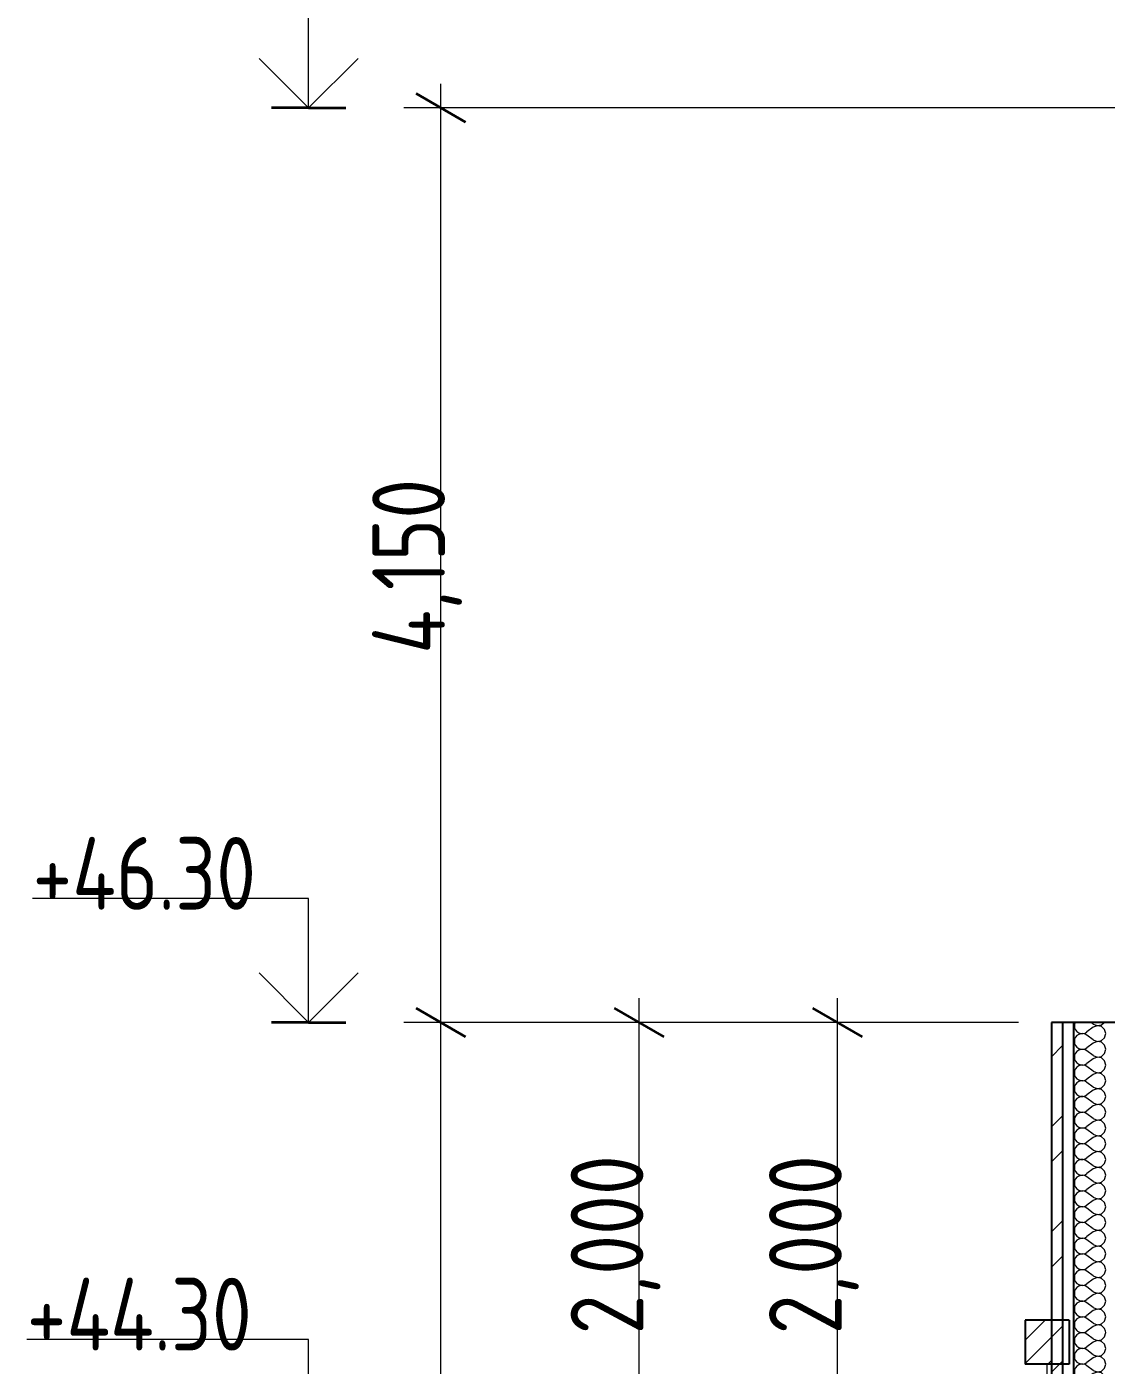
# Model space of a CAD drawing. Header units: millimetres. Extents: x 18162 to 7085488, y 72188 to 247925.
# Drawn here: x 4239113 to 4244011, y 149498 to 155571 of the extents above; entities that cross this region are included whole.
import ezdxf

# ---------------------------------------------------------------- set-up
doc = ezdxf.new("R2010")
doc.units = ezdxf.units.MM
doc.header["$MEASUREMENT"] = 0
doc.layers.add('Structural - Bearing', color=7, linetype='Continuous')
doc.styles.add('GENERATED_STYLE_3', font='', dxfattribs={"width": 0.8})
doc.styles.get('GENERATED_STYLE_3').set_extended_font_data('ISOCPEUR MON')
doc.dimstyles.new('GENERATED_STYLE__12', dxfattribs={"dimtxt": 330.000007, "dimasz": 171, "dimexe": 0.18, "dimexo": 150, "dimgap": 0, "dimtad": 1, "dimdec": 0, "dimzin": 0, "dimdsep": 46, "dimtxsty": 'GENERATED_STYLE_3', "dimblk": 'ARROWHEAD_2', "dimblk1": 'ARROWHEAD_2', "dimblk2": 'ARROWHEAD_2', "dimcen": 0.09, "dimclrd": 13, "dimclre": 13, "dimclrt": 13, "dimadec": 0, "dimazin": 0, "dimtfac": 1, "dimtdec": 4, "dimtmove": 0, "dimatfit": 3, "dimfxl": 1, "dimtolj": 1, "dimtzin": 0, "dimarcsym": 0})
pattern_1 = [(45, (4294986.58, 104752.7), (-238.6485, 238.6485), []), (45, (4294907.03, 104832.26), (-238.6485, 238.6485), [])]

# ---------------------------------------------------------------- blocks, each defined once
blk = doc.blocks.new('*X1431', base_point=(4294986.6, 104752.7))
at = {"layer": 'Structural - Bearing', "color": 7, "linetype": 'Continuous', "lineweight": 9}
for p, q in [((4243881.5, 149652.7), (4243886.4, 149649.3)), ((4243886.4, 149649.3), (4243895.7, 149646.2)), ((4243905.6, 149645.7), (4243915.2, 149647.9)), ((4243915.2, 149647.9), (4243923.8, 149652.7)), ((4244009.5, 149645.6), (4244007.5, 149652.7)), ((4243868, 149619.6), (4243866.7, 149609.8)), ((4243866.7, 149609.8), (4243868, 149600.1)), ((4243872, 149628.6), (4243868, 149619.6)), ((4243868, 149600.1), (4243872, 149591.1)), ((4243878.3, 149636.2), (4243872, 149628.6)), ((4243872, 149591.1), (4243878.3, 149583.5)), ((4243886.4, 149641.8), (4243878.3, 149636.2)), ((4243895.7, 149644.9), (4243886.4, 149641.8)), ((4243895.7, 149646.2), (4243905.6, 149645.7)), ((4243905.6, 149645.4), (4243895.7, 149644.9)), ((4243915.2, 149643.2), (4243905.6, 149645.4)), ((4243923.8, 149638.4), (4243915.2, 149643.2)), ((4243952.4, 149617), (4243923.8, 149638.4)), ((4243952.4, 149602.7), (4243923.8, 149581.3)), ((4243952.4, 149617), (4243970.6, 149610)), ((4243970.6, 149609.7), (4243952.4, 149602.7)), ((4243970.6, 149610), (4243989.8, 149613.6)), ((4243989.8, 149606.1), (4243970.6, 149609.7)), ((4243989.8, 149613.6), (4244004.2, 149626.8)), ((4244004.2, 149592.9), (4243989.8, 149606.1)), ((4244004.2, 149626.8), (4244009.5, 149645.6)), ((4244009.5, 149574.1), (4244004.2, 149592.9)), ((4243868, 149548.2), (4243866.7, 149538.4)), ((4243866.7, 149538.4), (4243868, 149528.7)), ((4243872, 149557.2), (4243868, 149548.2)), ((4243868, 149528.7), (4243872, 149519.6)), ((4243878.3, 149564.8), (4243872, 149557.2)), ((4243878.3, 149583.5), (4243886.4, 149577.9)), ((4243886.4, 149570.4), (4243878.3, 149564.8)), ((4243886.4, 149577.9), (4243895.7, 149574.8)), ((4243895.7, 149573.5), (4243886.4, 149570.4)), ((4243895.7, 149574.8), (4243905.6, 149574.3)), ((4243905.6, 149574), (4243895.7, 149573.5)), ((4243905.6, 149574.3), (4243915.2, 149576.5)), ((4243915.2, 149571.8), (4243905.6, 149574)), ((4243915.2, 149576.5), (4243923.8, 149581.3)), ((4243923.8, 149567), (4243915.2, 149571.8)), ((4243952.4, 149545.6), (4243923.8, 149567)), ((4243952.4, 149531.3), (4243923.8, 149509.8)), ((4243952.4, 149545.6), (4243970.6, 149538.6)), ((4243970.6, 149538.3), (4243952.4, 149531.3)), ((4243970.6, 149538.6), (4243989.8, 149542.2)), ((4243989.8, 149534.6), (4243970.6, 149538.3)), ((4243989.8, 149542.2), (4244004.2, 149555.4)), ((4244004.2, 149521.5), (4243989.8, 149534.6)), ((4244004.2, 149555.4), (4244009.5, 149574.1)), ((4243868, 149476.8), (4243866.7, 149467)), ((4243866.7, 149467), (4243868, 149457.2)), ((4243872, 149485.8), (4243868, 149476.8)), ((4243872, 149519.6), (4243878.3, 149512.1)), ((4243878.3, 149493.4), (4243872, 149485.8)), ((4243878.3, 149512.1), (4243886.4, 149506.5)), ((4243886.4, 149498.9), (4243878.3, 149493.4)), ((4243886.4, 149506.5), (4243895.7, 149503.3)), ((4243895.7, 149502.1), (4243886.4, 149498.9)), ((4243895.7, 149503.3), (4243905.6, 149502.8)), ((4243905.6, 149502.6), (4243895.7, 149502.1)), ((4243905.6, 149502.8), (4243915.2, 149505.1)), ((4243915.2, 149500.3), (4243905.6, 149502.6)), ((4243915.2, 149505.1), (4243923.8, 149509.8)), ((4243923.8, 149495.6), (4243915.2, 149500.3)), ((4243952.4, 149474.1), (4243923.8, 149495.6)), ((4243952.4, 149474.1), (4243970.6, 149467.1)), ((4243970.6, 149466.8), (4243952.4, 149459.8)), ((4243970.6, 149467.1), (4243989.8, 149470.8)), ((4243989.8, 149463.2), (4243970.6, 149466.8)), ((4243989.8, 149470.8), (4244004.2, 149483.9)), ((4244009.5, 149502.7), (4244004.2, 149521.5)), ((4244004.2, 149483.9), (4244009.5, 149502.7)), ((4243868, 149405.3), (4243866.7, 149395.6)), ((4243868, 149457.2), (4243872, 149448.2)), ((4243872, 149414.3), (4243868, 149405.3)), ((4243872, 149448.2), (4243878.3, 149440.6)), ((4243878.3, 149421.9), (4243872, 149414.3)), ((4243878.3, 149440.6), (4243886.4, 149435)), ((4243886.4, 149427.5), (4243878.3, 149421.9)), ((4243886.4, 149435), (4243895.7, 149431.9)), ((4243895.7, 149430.7), (4243886.4, 149427.5)), ((4243895.7, 149431.9), (4243905.6, 149431.4)), ((4243905.6, 149431.1), (4243895.7, 149430.7)), ((4243905.6, 149431.4), (4243915.2, 149433.7)), ((4243915.2, 149428.9), (4243905.6, 149431.1)), ((4243915.2, 149433.7), (4243923.8, 149438.4)), ((4243923.8, 149424.1), (4243915.2, 149428.9)), ((4243952.4, 149459.8), (4243923.8, 149438.4)), ((4243952.4, 149402.7), (4243923.8, 149424.1)), ((4244004.2, 149450.1), (4243989.8, 149463.2)), ((4243989.8, 149399.3), (4244004.2, 149412.5)), ((4244009.5, 149431.3), (4244004.2, 149450.1)), ((4244004.2, 149412.5), (4244009.5, 149431.3)), ((4243866.7, 149395.6), (4243868, 149385.8)), ((4243868, 149385.8), (4243872, 149376.8)), ((4243872, 149376.8), (4243878.3, 149369.2)), ((4243878.3, 149350.5), (4243872, 149342.9)), ((4243878.3, 149369.2), (4243886.4, 149363.6)), ((4243886.4, 149356.1), (4243878.3, 149350.5)), ((4243886.4, 149363.6), (4243895.7, 149360.5)), ((4243895.7, 149359.2), (4243886.4, 149356.1)), ((4243895.7, 149360.5), (4243905.6, 149360)), ((4243905.6, 149359.7), (4243895.7, 149359.2)), ((4243905.6, 149360), (4243915.2, 149362.2)), ((4243915.2, 149357.5), (4243905.6, 149359.7)), ((4243915.2, 149362.2), (4243923.8, 149367)), ((4243923.8, 149352.7), (4243915.2, 149357.5)), ((4243952.4, 149388.4), (4243923.8, 149367)), ((4243952.4, 149331.3), (4243923.8, 149352.7)), ((4243952.4, 149402.7), (4243970.6, 149395.7)), ((4243970.6, 149395.4), (4243952.4, 149388.4)), ((4243970.6, 149395.7), (4243989.8, 149399.3)), ((4243989.8, 149391.8), (4243970.6, 149395.4)), ((4244004.2, 149378.6), (4243989.8, 149391.8)), ((4244009.5, 149359.8), (4244004.2, 149378.6)), ((4244004.2, 149341.1), (4244009.5, 149359.8)), ((4243868, 149333.9), (4243866.7, 149324.1)), ((4243866.7, 149324.1), (4243868, 149314.4)), ((4243872, 149342.9), (4243868, 149333.9)), ((4243868, 149314.4), (4243872, 149305.4)), ((4243872, 149305.4), (4243878.3, 149297.8)), ((4243878.3, 149297.8), (4243886.4, 149292.2)), ((4243886.4, 149284.6), (4243878.3, 149279.1)), ((4243886.4, 149292.2), (4243895.7, 149289)), ((4243895.7, 149287.8), (4243886.4, 149284.6)), ((4243895.7, 149289), (4243905.6, 149288.6)), ((4243905.6, 149288.3), (4243895.7, 149287.8)), ((4243905.6, 149288.6), (4243915.2, 149290.8)), ((4243915.2, 149286), (4243905.6, 149288.3)), ((4243915.2, 149290.8), (4243923.8, 149295.6)), ((4243923.8, 149281.3), (4243915.2, 149286)), ((4243952.4, 149317), (4243923.8, 149295.6)), ((4243952.4, 149331.3), (4243970.6, 149324.3)), ((4243970.6, 149324), (4243952.4, 149317)), ((4243970.6, 149324.3), (4243989.8, 149327.9)), ((4243989.8, 149320.4), (4243970.6, 149324)), ((4243989.8, 149327.9), (4244004.2, 149341.1)), ((4244004.2, 149307.2), (4243989.8, 149320.4)), ((4244009.5, 149288.4), (4244004.2, 149307.2)), ((4244004.2, 149269.6), (4244009.5, 149288.4)), ((4243868, 149262.5), (4243866.7, 149252.7)), ((4243866.7, 149252.7), (4243868, 149242.9)), ((4243872, 149271.5), (4243868, 149262.5)), ((4243868, 149242.9), (4243872, 149233.9)), ((4243878.3, 149279.1), (4243872, 149271.5)), ((4243872, 149233.9), (4243878.3, 149226.3)), ((4243878.3, 149226.3), (4243886.4, 149220.8)), ((4243915.2, 149219.4), (4243923.8, 149224.1)), ((4243952.4, 149259.8), (4243923.8, 149281.3)), ((4243952.4, 149245.6), (4243923.8, 149224.1)), ((4243952.4, 149259.8), (4243970.6, 149252.8)), ((4243970.6, 149252.6), (4243952.4, 149245.6)), ((4243970.6, 149252.8), (4243989.8, 149256.5)), ((4243989.8, 149248.9), (4243970.6, 149252.6)), ((4243989.8, 149256.5), (4244004.2, 149269.6)), ((4244004.2, 149235.8), (4243989.8, 149248.9)), ((4244009.5, 149217), (4244004.2, 149235.8)), ((4243868, 149191), (4243866.7, 149181.3)), ((4243866.7, 149181.3), (4243868, 149171.5)), ((4243872, 149200.1), (4243868, 149191)), ((4243868, 149171.5), (4243872, 149162.5)), ((4243878.3, 149207.6), (4243872, 149200.1)), ((4243872, 149162.5), (4243878.3, 149154.9)), ((4243886.4, 149213.2), (4243878.3, 149207.6)), ((4243886.4, 149220.8), (4243895.7, 149217.6)), ((4243895.7, 149216.4), (4243886.4, 149213.2)), ((4243895.7, 149217.6), (4243905.6, 149217.1)), ((4243905.6, 149216.8), (4243895.7, 149216.4)), ((4243905.6, 149217.1), (4243915.2, 149219.4)), ((4243915.2, 149214.6), (4243905.6, 149216.8)), ((4243923.8, 149209.8), (4243915.2, 149214.6)), ((4243952.4, 149188.4), (4243923.8, 149209.8)), ((4243952.4, 149174.1), (4243923.8, 149152.7)), ((4243952.4, 149188.4), (4243970.6, 149181.4)), ((4243970.6, 149181.1), (4243952.4, 149174.1)), ((4243970.6, 149181.4), (4243989.8, 149185)), ((4243989.8, 149177.5), (4243970.6, 149181.1)), ((4243989.8, 149185), (4244004.2, 149198.2)), ((4244004.2, 149164.3), (4243989.8, 149177.5)), ((4244004.2, 149198.2), (4244009.5, 149217)), ((4244009.5, 149145.6), (4244004.2, 149164.3)), ((4243868, 149119.6), (4243866.7, 149109.8)), ((4243866.7, 149109.8), (4243868, 149100.1)), ((4243872, 149128.6), (4243868, 149119.6)), ((4243878.3, 149136.2), (4243872, 149128.6)), ((4243878.3, 149154.9), (4243886.4, 149149.3)), ((4243886.4, 149141.8), (4243878.3, 149136.2)), ((4243886.4, 149149.3), (4243895.7, 149146.2)), ((4243895.7, 149144.9), (4243886.4, 149141.8)), ((4243895.7, 149146.2), (4243905.6, 149145.7)), ((4243905.6, 149145.4), (4243895.7, 149144.9)), ((4243905.6, 149145.7), (4243915.2, 149147.9)), ((4243915.2, 149143.2), (4243905.6, 149145.4)), ((4243915.2, 149147.9), (4243923.8, 149152.7)), ((4243923.8, 149138.4), (4243915.2, 149143.2)), ((4243952.4, 149117), (4243923.8, 149138.4)), ((4243952.4, 149102.7), (4243923.8, 149081.3)), ((4243952.4, 149117), (4243970.6, 149110)), ((4243970.6, 149109.7), (4243952.4, 149102.7)), ((4243970.6, 149110), (4243989.8, 149113.6)), ((4243989.8, 149106.1), (4243970.6, 149109.7)), ((4243989.8, 149113.6), (4244004.2, 149126.8)), ((4244004.2, 149092.9), (4243989.8, 149106.1)), ((4244004.2, 149126.8), (4244009.5, 149145.6)), ((4243868, 149100.1), (4243872, 149091.1)), ((4243872, 149057.2), (4243870, 149052.7)), ((4243872, 149091.1), (4243878.3, 149083.5)), ((4243878.3, 149064.8), (4243872, 149057.2)), ((4243878.3, 149083.5), (4243886.4, 149077.9)), ((4243886.4, 149070.4), (4243878.3, 149064.8)), ((4243886.4, 149077.9), (4243895.7, 149074.8)), ((4243895.7, 149073.5), (4243886.4, 149070.4)), ((4243895.7, 149074.8), (4243905.6, 149074.3)), ((4243905.6, 149074), (4243895.7, 149073.5)), ((4243905.6, 149074.3), (4243915.2, 149076.5)), ((4243915.2, 149071.8), (4243905.6, 149074)), ((4243915.2, 149076.5), (4243923.8, 149081.3)), ((4243923.8, 149067), (4243915.2, 149071.8)), ((4243942.9, 149052.7), (4243923.8, 149067)), ((4244001.3, 149052.7), (4244004.2, 149055.4)), ((4244009.5, 149074.1), (4244004.2, 149092.9)), ((4244004.2, 149055.4), (4244009.5, 149074.1))]:
    blk.add_line(p, q, dxfattribs=at)
blk = doc.blocks.new('*X1454', base_point=(4294986.6, 104752.7))
at = {"layer": 'Structural - Bearing', "color": 7, "linetype": 'Continuous', "lineweight": 9}
for p, q in [((4243868, 151048.2), (4243866.7, 151038.4)), ((4243870, 151052.7), (4243868, 151048.2)), ((4243952.4, 151045.6), (4243942.9, 151052.7)), ((4243952.4, 151045.6), (4243970.6, 151038.6)), ((4243989.8, 151042.2), (4244001.3, 151052.7)), ((4243866.7, 151038.4), (4243868, 151028.7)), ((4243868, 151028.7), (4243872, 151019.6)), ((4243872, 150985.8), (4243868, 150976.8)), ((4243872, 151019.6), (4243878.3, 151012.1)), ((4243878.3, 150993.4), (4243872, 150985.8)), ((4243878.3, 151012.1), (4243886.4, 151006.5)), ((4243886.4, 150998.9), (4243878.3, 150993.4)), ((4243886.4, 151006.5), (4243895.7, 151003.3)), ((4243895.7, 151002.1), (4243886.4, 150998.9)), ((4243895.7, 151003.3), (4243905.6, 151002.8)), ((4243905.6, 151002.6), (4243895.7, 151002.1)), ((4243905.6, 151002.8), (4243915.2, 151005.1)), ((4243915.2, 151000.3), (4243905.6, 151002.6)), ((4243915.2, 151005.1), (4243923.8, 151009.8)), ((4243923.8, 150995.6), (4243915.2, 151000.3)), ((4243952.4, 151031.3), (4243923.8, 151009.8)), ((4243952.4, 150974.1), (4243923.8, 150995.6)), ((4243970.6, 151038.3), (4243952.4, 151031.3)), ((4243970.6, 151038.6), (4243989.8, 151042.2)), ((4243989.8, 151034.6), (4243970.6, 151038.3)), ((4244004.2, 151021.5), (4243989.8, 151034.6)), ((4243989.8, 150970.8), (4244004.2, 150983.9)), ((4244009.5, 151002.7), (4244004.2, 151021.5)), ((4244004.2, 150983.9), (4244009.5, 151002.7)), ((4243868, 150976.8), (4243866.7, 150967)), ((4243866.7, 150967), (4243868, 150957.2)), ((4243868, 150957.2), (4243872, 150948.2)), ((4243872, 150948.2), (4243878.3, 150940.6)), ((4243878.3, 150940.6), (4243886.4, 150935)), ((4243886.4, 150927.5), (4243878.3, 150921.9)), ((4243886.4, 150935), (4243895.7, 150931.9)), ((4243895.7, 150930.7), (4243886.4, 150927.5)), ((4243895.7, 150931.9), (4243905.6, 150931.4)), ((4243905.6, 150931.1), (4243895.7, 150930.7)), ((4243905.6, 150931.4), (4243915.2, 150933.7)), ((4243915.2, 150928.9), (4243905.6, 150931.1)), ((4243915.2, 150933.7), (4243923.8, 150938.4)), ((4243923.8, 150924.1), (4243915.2, 150928.9)), ((4243952.4, 150959.8), (4243923.8, 150938.4)), ((4243952.4, 150902.7), (4243923.8, 150924.1)), ((4243952.4, 150974.1), (4243970.6, 150967.1)), ((4243970.6, 150966.8), (4243952.4, 150959.8)), ((4243970.6, 150967.1), (4243989.8, 150970.8)), ((4243989.8, 150963.2), (4243970.6, 150966.8)), ((4244004.2, 150950.1), (4243989.8, 150963.2)), ((4244009.5, 150931.3), (4244004.2, 150950.1)), ((4244004.2, 150912.5), (4244009.5, 150931.3)), ((4243868, 150905.3), (4243866.7, 150895.6)), ((4243866.7, 150895.6), (4243868, 150885.8)), ((4243872, 150914.3), (4243868, 150905.3)), ((4243868, 150885.8), (4243872, 150876.8)), ((4243878.3, 150921.9), (4243872, 150914.3)), ((4243872, 150876.8), (4243878.3, 150869.2)), ((4243878.3, 150869.2), (4243886.4, 150863.6)), ((4243886.4, 150863.6), (4243895.7, 150860.5)), ((4243905.6, 150860), (4243915.2, 150862.2)), ((4243915.2, 150862.2), (4243923.8, 150867)), ((4243952.4, 150888.4), (4243923.8, 150867)), ((4243952.4, 150902.7), (4243970.6, 150895.7)), ((4243970.6, 150895.4), (4243952.4, 150888.4)), ((4243970.6, 150895.7), (4243989.8, 150899.3)), ((4243989.8, 150891.8), (4243970.6, 150895.4)), ((4243989.8, 150899.3), (4244004.2, 150912.5)), ((4244004.2, 150878.6), (4243989.8, 150891.8)), ((4244009.5, 150859.8), (4244004.2, 150878.6)), ((4243868, 150833.9), (4243866.7, 150824.1)), ((4243866.7, 150824.1), (4243868, 150814.4)), ((4243872, 150842.9), (4243868, 150833.9)), ((4243868, 150814.4), (4243872, 150805.4)), ((4243878.3, 150850.5), (4243872, 150842.9)), ((4243872, 150805.4), (4243878.3, 150797.8)), ((4243886.4, 150856.1), (4243878.3, 150850.5)), ((4243895.7, 150859.2), (4243886.4, 150856.1)), ((4243895.7, 150860.5), (4243905.6, 150860)), ((4243905.6, 150859.7), (4243895.7, 150859.2)), ((4243915.2, 150857.5), (4243905.6, 150859.7)), ((4243923.8, 150852.7), (4243915.2, 150857.5)), ((4243952.4, 150831.3), (4243923.8, 150852.7)), ((4243952.4, 150817), (4243923.8, 150795.6)), ((4243952.4, 150831.3), (4243970.6, 150824.3)), ((4243970.6, 150824), (4243952.4, 150817)), ((4243970.6, 150824.3), (4243989.8, 150827.9)), ((4243989.8, 150820.4), (4243970.6, 150824)), ((4243989.8, 150827.9), (4244004.2, 150841.1)), ((4244004.2, 150807.2), (4243989.8, 150820.4)), ((4244004.2, 150841.1), (4244009.5, 150859.8)), ((4244009.5, 150788.4), (4244004.2, 150807.2)), ((4243868, 150762.5), (4243866.7, 150752.7)), ((4243866.7, 150752.7), (4243868, 150742.9)), ((4243872, 150771.5), (4243868, 150762.5)), ((4243868, 150742.9), (4243872, 150733.9)), ((4243878.3, 150779.1), (4243872, 150771.5)), ((4243878.3, 150797.8), (4243886.4, 150792.2)), ((4243886.4, 150784.6), (4243878.3, 150779.1)), ((4243886.4, 150792.2), (4243895.7, 150789)), ((4243895.7, 150787.8), (4243886.4, 150784.6)), ((4243895.7, 150789), (4243905.6, 150788.6)), ((4243905.6, 150788.3), (4243895.7, 150787.8)), ((4243905.6, 150788.6), (4243915.2, 150790.8)), ((4243915.2, 150786), (4243905.6, 150788.3)), ((4243915.2, 150790.8), (4243923.8, 150795.6)), ((4243923.8, 150781.3), (4243915.2, 150786)), ((4243952.4, 150759.8), (4243923.8, 150781.3)), ((4243952.4, 150745.6), (4243923.8, 150724.1)), ((4243952.4, 150759.8), (4243970.6, 150752.8)), ((4243970.6, 150752.6), (4243952.4, 150745.6)), ((4243970.6, 150752.8), (4243989.8, 150756.5)), ((4243989.8, 150748.9), (4243970.6, 150752.6)), ((4243989.8, 150756.5), (4244004.2, 150769.6)), ((4244004.2, 150735.8), (4243989.8, 150748.9)), ((4244004.2, 150769.6), (4244009.5, 150788.4)), ((4243868, 150691), (4243866.7, 150681.3)), ((4243866.7, 150681.3), (4243868, 150671.5)), ((4243872, 150700.1), (4243868, 150691)), ((4243872, 150733.9), (4243878.3, 150726.3)), ((4243878.3, 150707.6), (4243872, 150700.1)), ((4243878.3, 150726.3), (4243886.4, 150720.8)), ((4243886.4, 150713.2), (4243878.3, 150707.6)), ((4243886.4, 150720.8), (4243895.7, 150717.6)), ((4243895.7, 150716.4), (4243886.4, 150713.2)), ((4243895.7, 150717.6), (4243905.6, 150717.1)), ((4243905.6, 150716.8), (4243895.7, 150716.4)), ((4243905.6, 150717.1), (4243915.2, 150719.4)), ((4243915.2, 150714.6), (4243905.6, 150716.8)), ((4243915.2, 150719.4), (4243923.8, 150724.1)), ((4243923.8, 150709.8), (4243915.2, 150714.6)), ((4243952.4, 150688.4), (4243923.8, 150709.8)), ((4243952.4, 150688.4), (4243970.6, 150681.4)), ((4243970.6, 150681.1), (4243952.4, 150674.1)), ((4243970.6, 150681.4), (4243989.8, 150685)), ((4243989.8, 150677.5), (4243970.6, 150681.1)), ((4243989.8, 150685), (4244004.2, 150698.2)), ((4244009.5, 150717), (4244004.2, 150735.8)), ((4244004.2, 150698.2), (4244009.5, 150717)), ((4243868, 150619.6), (4243866.7, 150609.8)), ((4243868, 150671.5), (4243872, 150662.5)), ((4243872, 150628.6), (4243868, 150619.6)), ((4243872, 150662.5), (4243878.3, 150654.9)), ((4243878.3, 150636.2), (4243872, 150628.6)), ((4243878.3, 150654.9), (4243886.4, 150649.3)), ((4243886.4, 150641.8), (4243878.3, 150636.2)), ((4243886.4, 150649.3), (4243895.7, 150646.2)), ((4243895.7, 150644.9), (4243886.4, 150641.8)), ((4243895.7, 150646.2), (4243905.6, 150645.7)), ((4243905.6, 150645.4), (4243895.7, 150644.9)), ((4243905.6, 150645.7), (4243915.2, 150647.9)), ((4243915.2, 150643.2), (4243905.6, 150645.4)), ((4243915.2, 150647.9), (4243923.8, 150652.7)), ((4243923.8, 150638.4), (4243915.2, 150643.2)), ((4243952.4, 150674.1), (4243923.8, 150652.7)), ((4243952.4, 150617), (4243923.8, 150638.4)), ((4244004.2, 150664.3), (4243989.8, 150677.5)), ((4243989.8, 150613.6), (4244004.2, 150626.8)), ((4244009.5, 150645.6), (4244004.2, 150664.3)), ((4244004.2, 150626.8), (4244009.5, 150645.6)), ((4243866.7, 150609.8), (4243868, 150600.1)), ((4243868, 150600.1), (4243872, 150591.1)), ((4243872, 150591.1), (4243878.3, 150583.5)), ((4243878.3, 150564.8), (4243872, 150557.2)), ((4243878.3, 150583.5), (4243886.4, 150577.9)), ((4243886.4, 150570.4), (4243878.3, 150564.8)), ((4243886.4, 150577.9), (4243895.7, 150574.8)), ((4243895.7, 150573.5), (4243886.4, 150570.4)), ((4243895.7, 150574.8), (4243905.6, 150574.3)), ((4243905.6, 150574), (4243895.7, 150573.5)), ((4243905.6, 150574.3), (4243915.2, 150576.5)), ((4243915.2, 150571.8), (4243905.6, 150574)), ((4243915.2, 150576.5), (4243923.8, 150581.3)), ((4243923.8, 150567), (4243915.2, 150571.8)), ((4243952.4, 150602.7), (4243923.8, 150581.3)), ((4243952.4, 150545.6), (4243923.8, 150567)), ((4243952.4, 150617), (4243970.6, 150610)), ((4243970.6, 150609.7), (4243952.4, 150602.7)), ((4243970.6, 150610), (4243989.8, 150613.6)), ((4243989.8, 150606.1), (4243970.6, 150609.7)), ((4244004.2, 150592.9), (4243989.8, 150606.1)), ((4244009.5, 150574.1), (4244004.2, 150592.9)), ((4244004.2, 150555.4), (4244009.5, 150574.1)), ((4243868, 150548.2), (4243866.7, 150538.4)), ((4243866.7, 150538.4), (4243868, 150528.7)), ((4243872, 150557.2), (4243868, 150548.2)), ((4243868, 150528.7), (4243872, 150519.6)), ((4243872, 150519.6), (4243878.3, 150512.1)), ((4243878.3, 150512.1), (4243886.4, 150506.5)), ((4243886.4, 150498.9), (4243878.3, 150493.4)), ((4243886.4, 150506.5), (4243895.7, 150503.3)), ((4243895.7, 150502.1), (4243886.4, 150498.9)), ((4243895.7, 150503.3), (4243905.6, 150502.8)), ((4243905.6, 150502.6), (4243895.7, 150502.1)), ((4243905.6, 150502.8), (4243915.2, 150505.1)), ((4243915.2, 150500.3), (4243905.6, 150502.6)), ((4243915.2, 150505.1), (4243923.8, 150509.8)), ((4243923.8, 150495.6), (4243915.2, 150500.3)), ((4243952.4, 150531.3), (4243923.8, 150509.8)), ((4243952.4, 150545.6), (4243970.6, 150538.6)), ((4243970.6, 150538.3), (4243952.4, 150531.3)), ((4243970.6, 150538.6), (4243989.8, 150542.2)), ((4243989.8, 150534.6), (4243970.6, 150538.3)), ((4243989.8, 150542.2), (4244004.2, 150555.4)), ((4244004.2, 150521.5), (4243989.8, 150534.6)), ((4244009.5, 150502.7), (4244004.2, 150521.5)), ((4244004.2, 150483.9), (4244009.5, 150502.7)), ((4243868, 150476.8), (4243866.7, 150467)), ((4243866.7, 150467), (4243868, 150457.2)), ((4243872, 150485.8), (4243868, 150476.8)), ((4243868, 150457.2), (4243872, 150448.2)), ((4243878.3, 150493.4), (4243872, 150485.8)), ((4243872, 150448.2), (4243878.3, 150440.6)), ((4243878.3, 150440.6), (4243886.4, 150435)), ((4243915.2, 150433.7), (4243923.8, 150438.4)), ((4243952.4, 150474.1), (4243923.8, 150495.6)), ((4243952.4, 150459.8), (4243923.8, 150438.4)), ((4243952.4, 150474.1), (4243970.6, 150467.1)), ((4243970.6, 150466.8), (4243952.4, 150459.8)), ((4243970.6, 150467.1), (4243989.8, 150470.8)), ((4243989.8, 150463.2), (4243970.6, 150466.8)), ((4243989.8, 150470.8), (4244004.2, 150483.9)), ((4244004.2, 150450.1), (4243989.8, 150463.2)), ((4244009.5, 150431.3), (4244004.2, 150450.1)), ((4243868, 150405.3), (4243866.7, 150395.6)), ((4243866.7, 150395.6), (4243868, 150385.8)), ((4243872, 150414.3), (4243868, 150405.3)), ((4243868, 150385.8), (4243872, 150376.8)), ((4243878.3, 150421.9), (4243872, 150414.3)), ((4243872, 150376.8), (4243878.3, 150369.2)), ((4243886.4, 150427.5), (4243878.3, 150421.9)), ((4243886.4, 150435), (4243895.7, 150431.9)), ((4243895.7, 150430.7), (4243886.4, 150427.5)), ((4243895.7, 150431.9), (4243905.6, 150431.4)), ((4243905.6, 150431.1), (4243895.7, 150430.7)), ((4243905.6, 150431.4), (4243915.2, 150433.7)), ((4243915.2, 150428.9), (4243905.6, 150431.1)), ((4243923.8, 150424.1), (4243915.2, 150428.9)), ((4243952.4, 150402.7), (4243923.8, 150424.1)), ((4243952.4, 150388.4), (4243923.8, 150367)), ((4243952.4, 150402.7), (4243970.6, 150395.7)), ((4243970.6, 150395.4), (4243952.4, 150388.4)), ((4243970.6, 150395.7), (4243989.8, 150399.3)), ((4243989.8, 150391.8), (4243970.6, 150395.4)), ((4243989.8, 150399.3), (4244004.2, 150412.5)), ((4244004.2, 150378.6), (4243989.8, 150391.8)), ((4244004.2, 150412.5), (4244009.5, 150431.3)), ((4244009.5, 150359.8), (4244004.2, 150378.6)), ((4243868, 150333.9), (4243866.7, 150324.1)), ((4243866.7, 150324.1), (4243868, 150314.4)), ((4243872, 150342.9), (4243868, 150333.9)), ((4243878.3, 150350.5), (4243872, 150342.9)), ((4243878.3, 150369.2), (4243886.4, 150363.6)), ((4243886.4, 150356.1), (4243878.3, 150350.5)), ((4243886.4, 150363.6), (4243895.7, 150360.5)), ((4243895.7, 150359.2), (4243886.4, 150356.1)), ((4243895.7, 150360.5), (4243905.6, 150360)), ((4243905.6, 150359.7), (4243895.7, 150359.2)), ((4243905.6, 150360), (4243915.2, 150362.2)), ((4243915.2, 150357.5), (4243905.6, 150359.7)), ((4243915.2, 150362.2), (4243923.8, 150367)), ((4243923.8, 150352.7), (4243915.2, 150357.5)), ((4243952.4, 150331.3), (4243923.8, 150352.7)), ((4243952.4, 150317), (4243923.8, 150295.6)), ((4243952.4, 150331.3), (4243970.6, 150324.3)), ((4243970.6, 150324), (4243952.4, 150317)), ((4243970.6, 150324.3), (4243989.8, 150327.9)), ((4243989.8, 150320.4), (4243970.6, 150324)), ((4243989.8, 150327.9), (4244004.2, 150341.1)), ((4244004.2, 150307.2), (4243989.8, 150320.4)), ((4244004.2, 150341.1), (4244009.5, 150359.8)), ((4243868, 150262.5), (4243866.7, 150252.7)), ((4243868, 150314.4), (4243872, 150305.4)), ((4243872, 150271.5), (4243868, 150262.5)), ((4243872, 150305.4), (4243878.3, 150297.8)), ((4243878.3, 150279.1), (4243872, 150271.5)), ((4243878.3, 150297.8), (4243886.4, 150292.2)), ((4243886.4, 150284.6), (4243878.3, 150279.1)), ((4243886.4, 150292.2), (4243895.7, 150289)), ((4243895.7, 150287.8), (4243886.4, 150284.6)), ((4243895.7, 150289), (4243905.6, 150288.6)), ((4243905.6, 150288.3), (4243895.7, 150287.8)), ((4243905.6, 150288.6), (4243915.2, 150290.8)), ((4243915.2, 150286), (4243905.6, 150288.3)), ((4243915.2, 150290.8), (4243923.8, 150295.6)), ((4243923.8, 150281.3), (4243915.2, 150286)), ((4243952.4, 150259.8), (4243923.8, 150281.3)), ((4243952.4, 150259.8), (4243970.6, 150252.8)), ((4243970.6, 150252.8), (4243989.8, 150256.5)), ((4243989.8, 150256.5), (4244004.2, 150269.6)), ((4244009.5, 150288.4), (4244004.2, 150307.2)), ((4244004.2, 150269.6), (4244009.5, 150288.4)), ((4243866.7, 150252.7), (4243868, 150242.9)), ((4243868, 150242.9), (4243872, 150233.9)), ((4243872, 150200.1), (4243868, 150191)), ((4243872, 150233.9), (4243878.3, 150226.3)), ((4243878.3, 150207.6), (4243872, 150200.1)), ((4243878.3, 150226.3), (4243886.4, 150220.8)), ((4243886.4, 150213.2), (4243878.3, 150207.6)), ((4243886.4, 150220.8), (4243895.7, 150217.6)), ((4243895.7, 150216.4), (4243886.4, 150213.2)), ((4243895.7, 150217.6), (4243905.6, 150217.1)), ((4243905.6, 150216.8), (4243895.7, 150216.4)), ((4243905.6, 150217.1), (4243915.2, 150219.4)), ((4243915.2, 150214.6), (4243905.6, 150216.8)), ((4243915.2, 150219.4), (4243923.8, 150224.1)), ((4243923.8, 150209.8), (4243915.2, 150214.6)), ((4243952.4, 150245.6), (4243923.8, 150224.1)), ((4243952.4, 150188.4), (4243923.8, 150209.8)), ((4243970.6, 150252.6), (4243952.4, 150245.6)), ((4243989.8, 150248.9), (4243970.6, 150252.6)), ((4244004.2, 150235.8), (4243989.8, 150248.9)), ((4243989.8, 150185), (4244004.2, 150198.2)), ((4244009.5, 150217), (4244004.2, 150235.8)), ((4244004.2, 150198.2), (4244009.5, 150217)), ((4243868, 150191), (4243866.7, 150181.3)), ((4243866.7, 150181.3), (4243868, 150171.5)), ((4243868, 150171.5), (4243872, 150162.5)), ((4243872, 150162.5), (4243878.3, 150154.9)), ((4243878.3, 150136.2), (4243872, 150128.6)), ((4243878.3, 150154.9), (4243886.4, 150149.3)), ((4243886.4, 150141.8), (4243878.3, 150136.2)), ((4243886.4, 150149.3), (4243895.7, 150146.2)), ((4243895.7, 150144.9), (4243886.4, 150141.8)), ((4243895.7, 150146.2), (4243905.6, 150145.7)), ((4243905.6, 150145.4), (4243895.7, 150144.9)), ((4243905.6, 150145.7), (4243915.2, 150147.9)), ((4243915.2, 150143.2), (4243905.6, 150145.4)), ((4243915.2, 150147.9), (4243923.8, 150152.7)), ((4243923.8, 150138.4), (4243915.2, 150143.2)), ((4243952.4, 150174.1), (4243923.8, 150152.7)), ((4243952.4, 150117), (4243923.8, 150138.4)), ((4243952.4, 150188.4), (4243970.6, 150181.4)), ((4243970.6, 150181.1), (4243952.4, 150174.1)), ((4243970.6, 150181.4), (4243989.8, 150185)), ((4243989.8, 150177.5), (4243970.6, 150181.1)), ((4244004.2, 150164.3), (4243989.8, 150177.5)), ((4244009.5, 150145.6), (4244004.2, 150164.3)), ((4244004.2, 150126.8), (4244009.5, 150145.6)), ((4243868, 150119.6), (4243866.7, 150109.8)), ((4243866.7, 150109.8), (4243868, 150100.1)), ((4243872, 150128.6), (4243868, 150119.6)), ((4243868, 150100.1), (4243872, 150091.1)), ((4243872, 150091.1), (4243878.3, 150083.5)), ((4243878.3, 150083.5), (4243886.4, 150077.9)), ((4243886.4, 150077.9), (4243895.7, 150074.8)), ((4243895.7, 150073.5), (4243886.4, 150070.4)), ((4243895.7, 150074.8), (4243905.6, 150074.3)), ((4243905.6, 150074), (4243895.7, 150073.5)), ((4243905.6, 150074.3), (4243915.2, 150076.5)), ((4243915.2, 150071.8), (4243905.6, 150074)), ((4243915.2, 150076.5), (4243923.8, 150081.3)), ((4243952.4, 150102.7), (4243923.8, 150081.3)), ((4243952.4, 150117), (4243970.6, 150110)), ((4243970.6, 150109.7), (4243952.4, 150102.7)), ((4243970.6, 150110), (4243989.8, 150113.6)), ((4243989.8, 150106.1), (4243970.6, 150109.7)), ((4243989.8, 150113.6), (4244004.2, 150126.8)), ((4244004.2, 150092.9), (4243989.8, 150106.1)), ((4244009.5, 150074.1), (4244004.2, 150092.9)), ((4244004.2, 150055.4), (4244009.5, 150074.1)), ((4243868, 150048.2), (4243866.7, 150038.4)), ((4243866.7, 150038.4), (4243868, 150028.7)), ((4243872, 150057.2), (4243868, 150048.2)), ((4243868, 150028.7), (4243872, 150019.6)), ((4243878.3, 150064.8), (4243872, 150057.2)), ((4243872, 150019.6), (4243878.3, 150012.1)), ((4243886.4, 150070.4), (4243878.3, 150064.8)), ((4243878.3, 150012.1), (4243886.4, 150006.5)), ((4243923.8, 150067), (4243915.2, 150071.8)), ((4243952.4, 150045.6), (4243923.8, 150067)), ((4243952.4, 150031.3), (4243923.8, 150009.8)), ((4243952.4, 150045.6), (4243970.6, 150038.6)), ((4243970.6, 150038.3), (4243952.4, 150031.3)), ((4243970.6, 150038.6), (4243989.8, 150042.2)), ((4243989.8, 150034.6), (4243970.6, 150038.3)), ((4243989.8, 150042.2), (4244004.2, 150055.4)), ((4244004.2, 150021.5), (4243989.8, 150034.6)), ((4244009.5, 150002.7), (4244004.2, 150021.5)), ((4243868, 149976.8), (4243866.7, 149967)), ((4243866.7, 149967), (4243868, 149957.2)), ((4243872, 149985.8), (4243868, 149976.8)), ((4243868, 149957.2), (4243872, 149948.2)), ((4243878.3, 149993.4), (4243872, 149985.8)), ((4243886.4, 149998.9), (4243878.3, 149993.4)), ((4243886.4, 150006.5), (4243895.7, 150003.3)), ((4243895.7, 150002.1), (4243886.4, 149998.9)), ((4243895.7, 150003.3), (4243905.6, 150002.8)), ((4243905.6, 150002.6), (4243895.7, 150002.1)), ((4243905.6, 150002.8), (4243915.2, 150005.1)), ((4243915.2, 150000.3), (4243905.6, 150002.6)), ((4243915.2, 150005.1), (4243923.8, 150009.8)), ((4243923.8, 149995.6), (4243915.2, 150000.3)), ((4243952.4, 149974.1), (4243923.8, 149995.6)), ((4243952.4, 149959.8), (4243923.8, 149938.4)), ((4243952.4, 149974.1), (4243970.6, 149967.1)), ((4243970.6, 149966.8), (4243952.4, 149959.8)), ((4243970.6, 149967.1), (4243989.8, 149970.8)), ((4243989.8, 149963.2), (4243970.6, 149966.8)), ((4243989.8, 149970.8), (4244004.2, 149983.9)), ((4244004.2, 149950.1), (4243989.8, 149963.2)), ((4244004.2, 149983.9), (4244009.5, 150002.7)), ((4243868, 149905.3), (4243866.7, 149895.6)), ((4243866.7, 149895.6), (4243868, 149885.8)), ((4243872, 149914.3), (4243868, 149905.3)), ((4243872, 149948.2), (4243878.3, 149940.6)), ((4243878.3, 149921.9), (4243872, 149914.3)), ((4243878.3, 149940.6), (4243886.4, 149935)), ((4243886.4, 149927.5), (4243878.3, 149921.9)), ((4243886.4, 149935), (4243895.7, 149931.9)), ((4243895.7, 149930.7), (4243886.4, 149927.5)), ((4243895.7, 149931.9), (4243905.6, 149931.4)), ((4243905.6, 149931.1), (4243895.7, 149930.7)), ((4243905.6, 149931.4), (4243915.2, 149933.7)), ((4243915.2, 149928.9), (4243905.6, 149931.1)), ((4243915.2, 149933.7), (4243923.8, 149938.4)), ((4243923.8, 149924.1), (4243915.2, 149928.9)), ((4243952.4, 149902.7), (4243923.8, 149924.1)), ((4243952.4, 149902.7), (4243970.6, 149895.7)), ((4243970.6, 149895.4), (4243952.4, 149888.4)), ((4243970.6, 149895.7), (4243989.8, 149899.3)), ((4243989.8, 149891.8), (4243970.6, 149895.4)), ((4243989.8, 149899.3), (4244004.2, 149912.5)), ((4244004.2, 149878.6), (4243989.8, 149891.8)), ((4244009.5, 149931.3), (4244004.2, 149950.1)), ((4244004.2, 149912.5), (4244009.5, 149931.3)), ((4243868, 149833.9), (4243866.7, 149824.1)), ((4243868, 149885.8), (4243872, 149876.8)), ((4243872, 149842.9), (4243868, 149833.9)), ((4243872, 149876.8), (4243878.3, 149869.2)), ((4243878.3, 149850.5), (4243872, 149842.9)), ((4243878.3, 149869.2), (4243886.4, 149863.6)), ((4243886.4, 149856.1), (4243878.3, 149850.5)), ((4243886.4, 149863.6), (4243895.7, 149860.5)), ((4243895.7, 149859.2), (4243886.4, 149856.1)), ((4243895.7, 149860.5), (4243905.6, 149860)), ((4243905.6, 149859.7), (4243895.7, 149859.2)), ((4243905.6, 149860), (4243915.2, 149862.2)), ((4243915.2, 149857.5), (4243905.6, 149859.7)), ((4243915.2, 149862.2), (4243923.8, 149867)), ((4243923.8, 149852.7), (4243915.2, 149857.5)), ((4243952.4, 149888.4), (4243923.8, 149867)), ((4243952.4, 149831.3), (4243923.8, 149852.7)), ((4243952.4, 149831.3), (4243970.6, 149824.3)), ((4243989.8, 149827.9), (4244004.2, 149841.1)), ((4244009.5, 149859.8), (4244004.2, 149878.6)), ((4244004.2, 149841.1), (4244009.5, 149859.8)), ((4243866.7, 149824.1), (4243868, 149814.4)), ((4243868, 149814.4), (4243872, 149805.4)), ((4243872, 149771.5), (4243868, 149762.5)), ((4243872, 149805.4), (4243878.3, 149797.8)), ((4243878.3, 149779.1), (4243872, 149771.5)), ((4243878.3, 149797.8), (4243886.4, 149792.2)), ((4243886.4, 149784.6), (4243878.3, 149779.1)), ((4243886.4, 149792.2), (4243895.7, 149789)), ((4243895.7, 149787.8), (4243886.4, 149784.6)), ((4243895.7, 149789), (4243905.6, 149788.6)), ((4243905.6, 149788.3), (4243895.7, 149787.8)), ((4243905.6, 149788.6), (4243915.2, 149790.8)), ((4243915.2, 149786), (4243905.6, 149788.3)), ((4243915.2, 149790.8), (4243923.8, 149795.6)), ((4243923.8, 149781.3), (4243915.2, 149786)), ((4243952.4, 149817), (4243923.8, 149795.6)), ((4243952.4, 149759.8), (4243923.8, 149781.3)), ((4243970.6, 149824), (4243952.4, 149817)), ((4243970.6, 149824.3), (4243989.8, 149827.9)), ((4243989.8, 149820.4), (4243970.6, 149824)), ((4244004.2, 149807.2), (4243989.8, 149820.4)), ((4243989.8, 149756.5), (4244004.2, 149769.6)), ((4244009.5, 149788.4), (4244004.2, 149807.2)), ((4244004.2, 149769.6), (4244009.5, 149788.4)), ((4243868, 149762.5), (4243866.7, 149752.7)), ((4243866.7, 149752.7), (4243868, 149742.9)), ((4243868, 149742.9), (4243872, 149733.9)), ((4243872, 149733.9), (4243878.3, 149726.3)), ((4243878.3, 149726.3), (4243886.4, 149720.8)), ((4243886.4, 149713.2), (4243878.3, 149707.6)), ((4243886.4, 149720.8), (4243895.7, 149717.6)), ((4243895.7, 149716.4), (4243886.4, 149713.2)), ((4243895.7, 149717.6), (4243905.6, 149717.1)), ((4243905.6, 149716.8), (4243895.7, 149716.4)), ((4243905.6, 149717.1), (4243915.2, 149719.4)), ((4243915.2, 149714.6), (4243905.6, 149716.8)), ((4243915.2, 149719.4), (4243923.8, 149724.1)), ((4243923.8, 149709.8), (4243915.2, 149714.6)), ((4243952.4, 149745.6), (4243923.8, 149724.1)), ((4243952.4, 149688.4), (4243923.8, 149709.8)), ((4243952.4, 149759.8), (4243970.6, 149752.8)), ((4243970.6, 149752.6), (4243952.4, 149745.6)), ((4243970.6, 149752.8), (4243989.8, 149756.5)), ((4243989.8, 149748.9), (4243970.6, 149752.6)), ((4244004.2, 149735.8), (4243989.8, 149748.9)), ((4244009.5, 149717), (4244004.2, 149735.8)), ((4244004.2, 149698.2), (4244009.5, 149717)), ((4243868, 149691), (4243866.7, 149681.3)), ((4243866.7, 149681.3), (4243868, 149671.5)), ((4243872, 149700.1), (4243868, 149691)), ((4243868, 149671.5), (4243872, 149662.5)), ((4243878.3, 149707.6), (4243872, 149700.1)), ((4243872, 149662.5), (4243878.3, 149654.9)), ((4243878.3, 149654.9), (4243881.5, 149652.7)), ((4243952.4, 149674.1), (4243923.8, 149652.7)), ((4243952.4, 149688.4), (4243970.6, 149681.4)), ((4243970.6, 149681.1), (4243952.4, 149674.1)), ((4243970.6, 149681.4), (4243989.8, 149685)), ((4243989.8, 149677.5), (4243970.6, 149681.1)), ((4243989.8, 149685), (4244004.2, 149698.2)), ((4244004.2, 149664.3), (4243989.8, 149677.5)), ((4244007.5, 149652.7), (4244004.2, 149664.3))]:
    blk.add_line(p, q, dxfattribs=at)
blk = doc.blocks.new('*D1614', base_point=(4294986.6, 104752.7))
at = {"color": 12, "linetype": 'Continuous', "lineweight": 35}
for p, q in [((4242005.2, 150987.8), (4241780.2, 151117.7)), ((4241780.2, 149117.7), (4242005.2, 148987.8))]:
    blk.add_line(p, q, dxfattribs=at)
at = {"color": 13, "linetype": 'Continuous', "lineweight": 13}
for p, q in [((4241892.7, 151052.7), (4241892.7, 151162.7)), ((4243613.1, 151052.7), (4241723.9, 151052.7)), ((4241892.7, 149052.7), (4241892.7, 151052.7)), ((4244063.1, 149052.7), (4241723.9, 149052.7))]:
    blk.add_line(p, q, dxfattribs=at)
at = {"color": 13, "lineweight": 13, "insert": (4241988.3, 149637.7), "char_height": 330, "attachment_point": 7, "rotation": 90, "style": 'GENERATED_STYLE_3'}
blk.add_mtext('\\A1;{\\pql;\\fISOCPEUR MON|b0|i0|c0|p0;\\W0.800000;2,000}', dxfattribs=at)
blk = doc.blocks.new('ARROWHEAD_2')
at = {"color": 0, "linetype": 'Continuous', "lineweight": 0}
for p, q in [((-0.378, -0.655), (0.378, 0.655)), ((0, 0), (-1, 0))]:
    blk.add_line(p, q, dxfattribs=at)
blk = doc.blocks.new('*D1644', base_point=(4294986.6, 104752.7))
at = {"color": 12, "linetype": 'Continuous', "lineweight": 35}
for p, q in [((4242905.2, 150987.8), (4242680.2, 151117.7)), ((4242680.2, 149117.7), (4242905.2, 148987.8))]:
    blk.add_line(p, q, dxfattribs=at)
at = {"color": 13, "linetype": 'Continuous', "lineweight": 13}
for p, q in [((4242792.7, 151052.7), (4242792.7, 151162.7)), ((4243613.1, 151052.7), (4242623.9, 151052.7)), ((4242792.7, 149052.7), (4242792.7, 151052.7)), ((4244063.1, 149052.7), (4242623.9, 149052.7)), ((4242792.7, 148942.7), (4242792.7, 149052.7))]:
    blk.add_line(p, q, dxfattribs=at)
at = {"color": 13, "lineweight": 13, "insert": (4242888.3, 149637.7), "char_height": 330, "attachment_point": 7, "rotation": 90, "style": 'GENERATED_STYLE_3'}
blk.add_mtext('\\A1;{\\pql;\\fISOCPEUR MON|b0|i0|c0|p0;\\W0.800000;2,000}', dxfattribs=at)
blk = doc.blocks.new('*D1645', base_point=(4294986.6, 104752.7))
at = {"color": 12, "linetype": 'Continuous', "lineweight": 35}
for p, q in [((4240879.8, 151117.7), (4241104.8, 150987.8)), ((4240879.8, 100067.7), (4241104.8, 99937.8))]:
    blk.add_line(p, q, dxfattribs=at)
at = {"color": 13, "linetype": 'Continuous', "lineweight": 13}
for p, q in [((4243613.1, 151052.7), (4240823.6, 151052.7)), ((4240992.3, 100002.7), (4240992.3, 151052.7)), ((4242863.1, 100002.7), (4240823.6, 100002.7)), ((4240992.3, 99892.7), (4240992.3, 100002.7))]:
    blk.add_line(p, q, dxfattribs=at)
at = {"color": 13, "lineweight": 13, "insert": (4241088, 125046.9), "char_height": 330, "attachment_point": 7, "rotation": 90, "style": 'GENERATED_STYLE_3'}
blk.add_mtext('\\A1;{\\pql;\\fISOCPEUR MON|b0|i0|c0|p0;\\W0.800000;51,050}', dxfattribs=at)
blk = doc.blocks.new('*D1646', base_point=(4294986.6, 104752.7))
at = {"color": 13, "linetype": 'Continuous', "lineweight": 13}
for p, q in [((4240992.3, 155202.7), (4240992.3, 155312.7)), ((4256613.1, 155202.7), (4240823.6, 155202.7)), ((4240992.3, 151052.7), (4240992.3, 155202.7)), ((4243613.1, 151052.7), (4240823.6, 151052.7))]:
    blk.add_line(p, q, dxfattribs=at)
at = {"color": 12, "linetype": 'Continuous', "lineweight": 35}
for p, q in [((4241104.8, 155137.8), (4240879.8, 155267.7)), ((4240879.8, 151117.7), (4241104.8, 150987.8))]:
    blk.add_line(p, q, dxfattribs=at)
at = {"color": 13, "lineweight": 13, "insert": (4241088, 152725.9), "char_height": 330, "attachment_point": 7, "rotation": 90, "style": 'GENERATED_STYLE_3'}
blk.add_mtext('\\A1;{\\pql;\\fISOCPEUR MON|b0|i0|c0|p0;\\W0.800000;4,150}', dxfattribs=at)

msp = doc.modelspace()

# ---------------------------------------------------------------- hatches: boundary and pattern name
at = {"layer": 'Structural - Bearing', "linetype": 'Continuous', "lineweight": 9}
h = msp.add_hatch(dxfattribs=at)
h.set_pattern_fill('Steel_0003', style=0, pattern_type=2)
h.set_pattern_definition(pattern_1)
h.paths.add_polyline_path([(4243763.1, 151052.7), (4243763.1, 149652.7), (4243813.1, 149652.7), (4243813.1, 151052.7)])
h = msp.add_hatch(dxfattribs=at)
h.set_pattern_fill('Common_Brick_0003', style=0, pattern_type=2)
h.set_pattern_definition([(45, (4294986.58, 104752.706), (-53.03301, 53.03301), [])])
h.paths.add_polyline_path([(4243763.1, 149702.7), (4243643.5, 149702.7), (4243643.5, 149502.7), (4243763.1, 149502.7), (4243763.1, 149652.7)])
h = msp.add_hatch(dxfattribs=at)
h.set_pattern_fill('Steel_0003', style=0, pattern_type=2)
h.set_pattern_definition(pattern_1)
h.paths.add_polyline_path([(4243763.1, 149052.7), (4243813.1, 149052.7), (4243813.1, 149652.7), (4243763.1, 149652.7)])

# ---------------------------------------------------------------- linework, layer by layer
at = {"color": 13, "linetype": 'Continuous', "lineweight": 13}
for p, q in [((4240392.3, 155202.7), (4240392.3, 155765.2)), ((4240392.3, 155202.7), (4240167.3, 155427.7)), ((4240617.3, 155427.7), (4240392.3, 155202.7)), ((4240392.3, 151615.2), (4239139.8, 151615.2)), ((4240392.3, 151052.7), (4240392.3, 151615.2)), ((4240392.3, 151052.7), (4240167.3, 151277.7)), ((4240617.3, 151277.7), (4240392.3, 151052.7)), ((4240392.3, 149615.2), (4239113.4, 149615.2)), ((4240392.3, 149052.7), (4240392.3, 149615.2))]:
    msp.add_line(p, q, dxfattribs=at)
at = {"color": 12, "linetype": 'Continuous', "lineweight": 35}
for p, q in [((4240392.3, 155202.7), (4240223.6, 155202.7)), ((4240392.3, 155202.7), (4240561.1, 155202.7)), ((4240392.3, 151052.7), (4240223.6, 151052.7)), ((4240392.3, 151052.7), (4240561.1, 151052.7))]:
    msp.add_line(p, q, dxfattribs=at)
at = {"layer": 'Structural - Bearing', "color": 7, "linetype": 'Continuous', "lineweight": 25}
for p, q in [((4243763.1, 151052.7), (4243763.1, 149652.7)), ((4243813.1, 151052.7), (4243813.1, 149652.7)), ((4243863.1, 151052.7), (4243863.1, 149652.7)), ((4243643.5, 149702.7), (4243643.5, 149502.7)), ((4243843.5, 149702.7), (4243643.5, 149702.7)), ((4243763.1, 149652.7), (4243763.1, 149052.7)), ((4243813.1, 149652.7), (4243813.1, 149052.7)), ((4243843.5, 149702.7), (4243843.5, 149502.7)), ((4243863.1, 149652.7), (4243863.1, 149052.7)), ((4243843.5, 149502.7), (4243643.5, 149502.7))]:
    msp.add_line(p, q, dxfattribs=at)
at = {"layer": 'Structural - Bearing', "color": 7, "linetype": 'Continuous', "lineweight": 9}
msp.add_line((4243743.1, 149052.7), (4243743.1, 149502.7), dxfattribs=at)
at = {"layer": 'Structural - Bearing', "color": 7, "linetype": 'Continuous', "lineweight": 25, "flags": 128}
msp.add_lwpolyline([(4244213.1, 151052.7), (4244013.1, 151052.7), (4243863.1, 151052.7), (4243813.1, 151052.7), (4243763.1, 151052.7)], dxfattribs=at)

# ---------------------------------------------------------------- block references
at = {"layer": 'Structural - Bearing', "lineweight": 0}
for name in ['*X1454', '*X1431']:
    msp.add_blockref(name, (4294986.6, 104752.7), dxfattribs=at)

# ---------------------------------------------------------------- texts
at = {"color": 13, "lineweight": 13, "char_height": 330, "attachment_point": 7, "style": 'GENERATED_STYLE_3'}
for s, insert in [('\\A1;{\\pql;\\fISOCPEUR MON|b0|i0|c0|p0;\\W0.800000;+46.30}', (4239139.8, 151564.4)), ('\\A1;{\\pql;\\fISOCPEUR MON|b0|i0|c0|p0;\\W0.800000;+44.30}', (4239113.4, 149564.4))]:
    msp.add_mtext(s, dxfattribs=dict(at, insert=insert))

# ---------------------------------------------------------------- dimensions: what is measured, and where the dimension line sits
at = {"color": 13, "linetype": 'Continuous', "lineweight": 13}
for base, p1, p2, picture, middle in [((4240992.3, 155202.7), (4243763.1, 151052.7), (4256763.1, 155202.7), '*D1646', (4240761.3, 153278.7)), ((4240992.3, 151052.7), (4243013.1, 100002.7), (4243763.1, 151052.7), '*D1645', (4240761.3, 125725.2)), ((4241892.7, 151052.7), (4244213.1, 149052.7), (4243763.1, 151052.7), '*D1614', (4241661.7, 150190.5)), ((4242792.7, 151052.7), (4244213.1, 149052.7), (4243763.1, 151052.7), '*D1644', (4242561.7, 150190.5))]:
    dim = msp.add_linear_dim(base=base, p1=p1, p2=p2, angle=90, dimstyle='GENERATED_STYLE__12', dxfattribs=at)
    dim.commit()
    dim.dimension.update_dxf_attribs({"geometry": picture, "text_midpoint": middle, "dimtype": 160, "text_rotation": 90})

doc.saveas('drawing.dxf')
